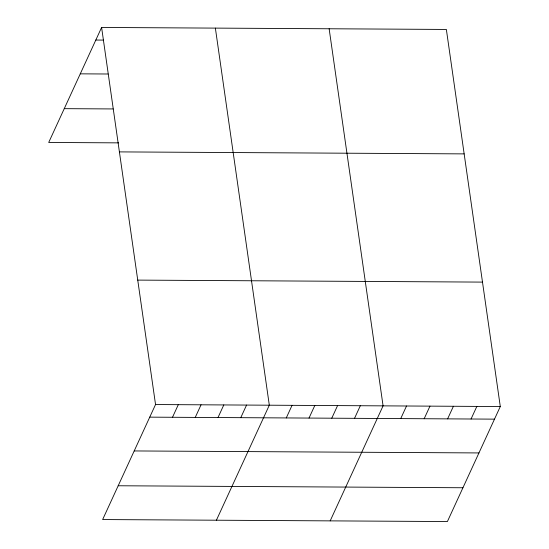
<?xml version="1.0" encoding="UTF-8"?>
<svg xmlns="http://www.w3.org/2000/svg" width="549" height="549" viewBox="0 0 549 549"><rect width="100%" height="100%" fill="white"/><g stroke="black" fill="none" stroke-linecap="round" stroke-linejoin="round"><path stroke-width="0.82" d="M101.606 27.45L155.539 404.544L102.642 519.553L447.394 521.55L500.29 406.541L446.358 29.447L101.606 27.45L48.71 142.459L118.653 142.864M172.503 417.274L178.295 404.682M195.252 417.412L201.051 404.812M218.008 417.542L223.8 404.942M240.764 417.672L246.556 405.073M216.409 520.212L269.312 405.203L215.373 28.109M286.269 417.933L292.061 405.34M309.018 418.07L314.817 405.471M331.774 418.201L337.573 405.601M354.53 418.331L360.322 405.732M330.182 520.871L383.078 405.862L329.139 28.768M400.729 418.599L406.521 405.999M424.171 418.736L429.963 406.136M447.613 418.873L453.405 406.274M471.056 419.004L476.848 406.404M95.807 40.05L103.397 40.091M80.264 73.841L108.078 74.005M64.254 108.661L113.128 108.942M119.401 151.895L464.152 153.885M137.744 280.107L482.496 282.104M155.539 404.544L500.29 406.541M149.747 417.144L494.498 419.141M134.203 450.942L478.954 452.939M118.186 485.762L462.937 487.752"/></g></svg>
